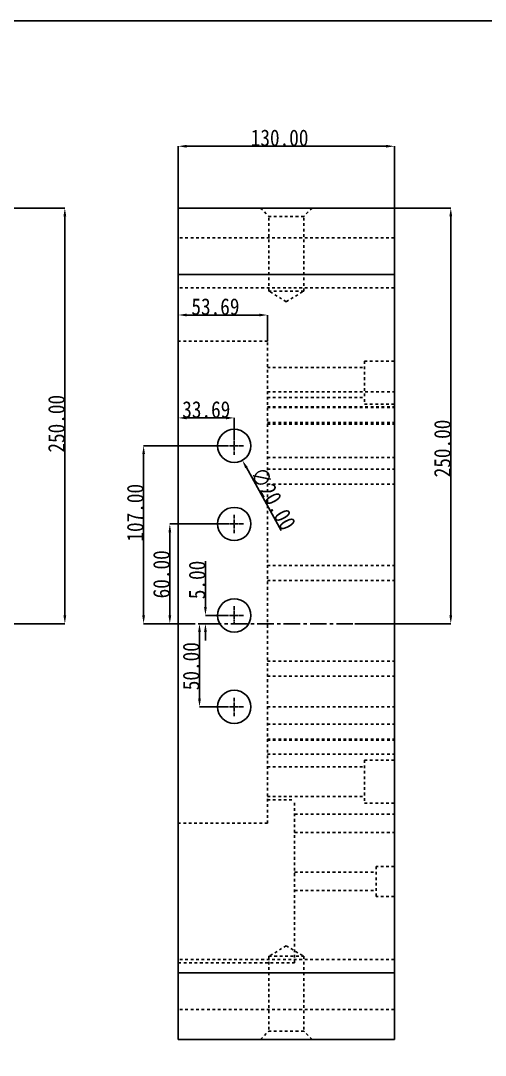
# Model space of a CAD drawing. Header units: millimetres. Extents: x 2667 to 4588, y -8940 to -2822.
# Drawn here: x 3618 to 3897, y -7261 to -6638 of the extents above; entities that cross this region are included whole.
import ezdxf

# ---------------------------------------------------------------- set-up
doc = ezdxf.new("R2010")
doc.units = ezdxf.units.MM
doc.header["$LTSCALE"] = 16.335
doc.header["$PDMODE"] = 3
doc.header["$PDSIZE"] = 8
doc.linetypes.add('CENTER', pattern=[0.6, 0.375, -0.075, 0.075, -0.075])
doc.linetypes.add('HIDDEN', pattern=[0.2, 0.1, -0.1])
doc.layers.get('0').update_dxf_attribs({"linetype": 'CONTINUOUS'})
doc.layers.get('Defpoints').update_dxf_attribs({"linetype": 'CONTINUOUS'})
doc.layers.add('DEFAULT_2', color=8, linetype='HIDDEN')
doc.styles.get("Standard").update_dxf_attribs({"font": 'txt', "width": 0.85})
doc.dimstyles.new('mold', dxfattribs={"dimtxt": 10, "dimasz": 5, "dimexe": 0, "dimexo": 0, "dimgap": 0, "dimtad": 1, "dimzin": 1, "dimdsep": 46, "dimtxsty": 'Standard', "dimcen": 0, "dimclrd": 4, "dimclre": 4, "dimclrt": 6, "dimazin": 0, "dimtfac": 1, "dimtofl": 0, "dimtmove": 0, "dimatfit": 3, "dimfxl": 0, "dimarcsym": 0})

# ---------------------------------------------------------------- blocks, each defined once
blk = doc.blocks.new('*D498')
at = {"color": 4, "lineweight": -2}
blk.add_line((3774.33, -6945.04), (3753.33, -6907.24), dxfattribs=at)
at = {"color": 4}
blk.add_solid([(3754.05, -6906.83), (3752.6, -6907.64), (3750.9, -6902.87)], dxfattribs=at)
at = {"layer": 'Defpoints', "color": 0}
for p in [(3741.18, -6885.38), (3750.9, -6902.87)]:
    blk.add_point(p, dxfattribs=at)
at = {"color": 6, "insert": (3769.41, -6925.9), "char_height": 10, "attachment_point": 5, "rotation": 299.05667}
blk.add_mtext('∅20.00', dxfattribs=at)
blk = doc.blocks.new('*D497')
at = {"color": 4, "lineweight": -2}
for p, q in [((3712.35, -6880.66), (3712.35, -6877.35)), ((3741.04, -6877.35), (3717.35, -6877.35)), ((3746.04, -6890.48), (3746.04, -6877.35))]:
    blk.add_line(p, q, dxfattribs=at)
at = {"color": 4}
for points in [[(3717.35, -6876.52), (3717.35, -6878.19), (3712.35, -6877.35)], [(3741.04, -6876.52), (3741.04, -6878.19), (3746.04, -6877.35)]]:
    blk.add_solid(points, dxfattribs=at)
at = {"layer": 'Defpoints', "color": 0}
for p in [(3712.35, -6877.35), (3712.35, -6880.66), (3746.04, -6890.48)]:
    blk.add_point(p, dxfattribs=at)
at = {"color": 6, "insert": (3729.2, -6872.35), "char_height": 10, "attachment_point": 5}
blk.add_mtext('33.69', dxfattribs=at)
blk = doc.blocks.new('*D499')
at = {"color": 4, "linetype": 'Continuous', "lineweight": -2}
for p, q in [((3842.35, -6751.12), (3876.27, -6751.12)), ((3876.27, -6996.12), (3876.27, -6756.12)), ((3818.62, -7001.12), (3876.27, -7001.12))]:
    blk.add_line(p, q, dxfattribs=at)
at = {"color": 4}
for points in [[(3875.44, -6756.12), (3877.11, -6756.12), (3876.27, -6751.12)], [(3875.44, -6996.12), (3877.11, -6996.12), (3876.27, -7001.12)]]:
    blk.add_solid(points, dxfattribs=at)
at = {"layer": 'Defpoints', "color": 0}
for p in [(3842.35, -6751.12), (3876.27, -6751.12), (3818.62, -7001.12)]:
    blk.add_point(p, dxfattribs=at)
at = {"color": 6, "insert": (3871.27, -6895.74), "char_height": 10, "attachment_point": 5, "rotation": 90}
blk.add_mtext('250.00', dxfattribs=at)
blk = doc.blocks.new('*D500')
at = {"color": 4, "linetype": 'Continuous', "lineweight": -2}
for p, q in [((3712.35, -6759.35), (3712.35, -6713.96)), ((3837.35, -6713.96), (3717.35, -6713.96)), ((3842.35, -6751.12), (3842.35, -6713.96))]:
    blk.add_line(p, q, dxfattribs=at)
at = {"color": 4}
for points in [[(3717.35, -6713.13), (3717.35, -6714.79), (3712.35, -6713.96)], [(3837.35, -6713.13), (3837.35, -6714.79), (3842.35, -6713.96)]]:
    blk.add_solid(points, dxfattribs=at)
at = {"layer": 'Defpoints', "color": 0}
for p in [(3712.35, -6713.96), (3842.35, -6751.12), (3712.35, -6759.35)]:
    blk.add_point(p, dxfattribs=at)
at = {"color": 6, "insert": (3773.3, -6708.96), "char_height": 10, "attachment_point": 5}
blk.add_mtext('130.00', dxfattribs=at)
blk = doc.blocks.new('*D501')
at = {"color": 4, "linetype": 'Continuous', "lineweight": -2}
for p, q in [((3728.7, -6991.12), (3728.7, -6963.46)), ((3740.54, -6996.12), (3728.7, -6996.12)), ((3733.32, -7001.12), (3728.7, -7001.12)), ((3728.7, -7006.12), (3728.7, -7011.12))]:
    blk.add_line(p, q, dxfattribs=at)
at = {"color": 4}
for points in [[(3727.86, -6991.12), (3729.53, -6991.12), (3728.7, -6996.12)], [(3727.86, -7006.12), (3729.53, -7006.12), (3728.7, -7001.12)]]:
    blk.add_solid(points, dxfattribs=at)
at = {"layer": 'Defpoints', "color": 0}
for p in [(3740.54, -6996.12), (3728.7, -7001.12), (3733.32, -7001.12)]:
    blk.add_point(p, dxfattribs=at)
at = {"color": 6, "insert": (3723.7, -6974.79), "char_height": 10, "attachment_point": 5, "rotation": 90}
blk.add_mtext('5.00', dxfattribs=at)
blk = doc.blocks.new('*D502')
at = {"color": 4, "linetype": 'Continuous', "lineweight": -2}
for p, q in [((3742.98, -6941.12), (3707.27, -6941.12)), ((3707.27, -6946.12), (3707.27, -6996.12)), ((3722.6, -7001.12), (3707.27, -7001.12))]:
    blk.add_line(p, q, dxfattribs=at)
at = {"color": 4}
for points in [[(3706.44, -6946.12), (3708.1, -6946.12), (3707.27, -6941.12)], [(3706.44, -6996.12), (3708.1, -6996.12), (3707.27, -7001.12)]]:
    blk.add_solid(points, dxfattribs=at)
at = {"layer": 'Defpoints', "color": 0}
for p in [(3742.98, -6941.12), (3707.27, -7001.12), (3722.6, -7001.12)]:
    blk.add_point(p, dxfattribs=at)
at = {"color": 6, "insert": (3702.27, -6971.42), "char_height": 10, "attachment_point": 5, "rotation": 90}
blk.add_mtext('60.00', dxfattribs=at)
blk = doc.blocks.new('*D503')
at = {"color": 4, "linetype": 'Continuous', "lineweight": -2}
for p, q in [((3740.54, -6894.12), (3691.51, -6894.12)), ((3691.51, -6996.12), (3691.51, -6899.12)), ((3722.6, -7001.12), (3691.51, -7001.12))]:
    blk.add_line(p, q, dxfattribs=at)
at = {"color": 4}
for points in [[(3690.68, -6899.12), (3692.35, -6899.12), (3691.51, -6894.12)], [(3690.68, -6996.12), (3692.35, -6996.12), (3691.51, -7001.12)]]:
    blk.add_solid(points, dxfattribs=at)
at = {"layer": 'Defpoints', "color": 0}
for p in [(3691.51, -6894.12), (3740.54, -6894.12), (3722.6, -7001.12)]:
    blk.add_point(p, dxfattribs=at)
at = {"color": 6, "insert": (3686.51, -6934.39), "char_height": 10, "attachment_point": 5, "rotation": 90}
blk.add_mtext('107.00', dxfattribs=at)
blk = doc.blocks.new('*D504')
at = {"color": 4, "linetype": 'Continuous', "lineweight": -2}
for p, q in [((3733.32, -7001.12), (3725.13, -7001.12)), ((3725.13, -7006.12), (3725.13, -7046.12)), ((3740.54, -7051.12), (3725.13, -7051.12))]:
    blk.add_line(p, q, dxfattribs=at)
at = {"color": 4}
for points in [[(3724.29, -7006.12), (3725.96, -7006.12), (3725.13, -7001.12)], [(3724.29, -7046.12), (3725.96, -7046.12), (3725.13, -7051.12)]]:
    blk.add_solid(points, dxfattribs=at)
at = {"layer": 'Defpoints', "color": 0}
for p in [(3733.32, -7001.12), (3725.13, -7051.12), (3740.54, -7051.12)]:
    blk.add_point(p, dxfattribs=at)
at = {"color": 6, "insert": (3720.13, -7026.66), "char_height": 10, "attachment_point": 5, "rotation": 90}
blk.add_mtext('50.00', dxfattribs=at)
blk = doc.blocks.new('*D506')
at = {"color": 4, "linetype": 'Continuous', "lineweight": -2}
for p, q in [((3569.56, -6751.12), (3644.13, -6751.12)), ((3644.13, -6756.12), (3644.13, -6996.12)), ((3594.14, -7001.12), (3644.13, -7001.12))]:
    blk.add_line(p, q, dxfattribs=at)
at = {"color": 4}
for points in [[(3643.29, -6756.12), (3644.96, -6756.12), (3644.13, -6751.12)], [(3643.29, -6996.12), (3644.96, -6996.12), (3644.13, -7001.12)]]:
    blk.add_solid(points, dxfattribs=at)
at = {"layer": 'Defpoints', "color": 0}
for p in [(3569.56, -6751.12), (3594.14, -7001.12), (3644.13, -7001.12)]:
    blk.add_point(p, dxfattribs=at)
at = {"color": 6, "insert": (3639.13, -6880.86), "char_height": 10, "attachment_point": 5, "rotation": 90}
blk.add_mtext('250.00', dxfattribs=at)
blk = doc.blocks.new('*D508')
at = {"color": 4, "linetype": 'Continuous', "lineweight": -2}
for p, q in [((3712.35, -6818.62), (3712.35, -6815.46)), ((3761.04, -6815.46), (3717.35, -6815.46)), ((3766.04, -6831.12), (3766.04, -6815.46))]:
    blk.add_line(p, q, dxfattribs=at)
at = {"color": 4}
for points in [[(3717.35, -6814.63), (3717.35, -6816.29), (3712.35, -6815.46)], [(3761.04, -6814.63), (3761.04, -6816.29), (3766.04, -6815.46)]]:
    blk.add_solid(points, dxfattribs=at)
at = {"layer": 'Defpoints', "color": 0}
for p in [(3712.35, -6815.46), (3712.35, -6818.62), (3766.04, -6831.12)]:
    blk.add_point(p, dxfattribs=at)
at = {"color": 6, "insert": (3734.7, -6810.46), "char_height": 10, "attachment_point": 5}
blk.add_mtext('53.69', dxfattribs=at)

msp = doc.modelspace()

# ---------------------------------------------------------------- linework, layer by layer
at = {"color": 7, "linetype": 'Continuous'}
for p, q in [((3712.35, -7251.124), (3712.35, -6751.124)), ((3712.35, -6751.124), (3842.35, -6751.124)), ((3842.35, -6751.124), (3842.35, -7251.124)), ((3712.35, -6791.124), (3842.35, -6791.124)), ((3712.35, -7211.124), (3842.35, -7211.124)), ((3712.35, -7251.124), (3842.35, -7251.124))]:
    msp.add_line(p, q, dxfattribs=at)
at = {"color": 1, "linetype": 'CENTER', "ltscale": 0.310989}
for p, q in [((3740.54, -6894.124), (3751.54, -6894.124)), ((3746.04, -6899.624), (3746.04, -6888.624)), ((3746.04, -6946.624), (3746.04, -6935.624)), ((3740.54, -6941.124), (3751.54, -6941.124)), ((3746.04, -7001.624), (3746.04, -6990.624)), ((3740.54, -6996.124), (3751.54, -6996.124)), ((3746.04, -7056.624), (3746.04, -7045.624)), ((3740.54, -7051.124), (3751.54, -7051.124))]:
    msp.add_line(p, q, dxfattribs=at)
at = {"color": 1, "linetype": 'CENTER', "ltscale": 1.617141}
msp.add_line((3712.35, -7001.124), (3842.35, -7001.124), dxfattribs=at)
msp.add_lwpolyline([(2979.536, -6638.45), (3965.469, -6638.45), (3965.469, -7594.41), (2979.536, -7594.41)], close=True)
for centre in [(3746.04, -6894.124), (3746.04, -6941.124), (3746.04, -6996.124), (3746.04, -7051.124)]:
    msp.add_circle(centre, 10)
at = {"layer": 'DEFAULT_2', "color": 8, "linetype": 'HIDDEN'}
for p, q in [((3761.85, -6751.124), (3766.85, -6756.124)), ((3792.85, -6751.124), (3787.85, -6756.124)), ((3766.85, -6801.124), (3766.85, -6756.124)), ((3787.85, -6756.124), (3766.85, -6756.124)), ((3787.85, -6801.124), (3787.85, -6756.124)), ((3842.35, -6769.124), (3712.35, -6769.124)), ((3842.35, -6799.124), (3712.35, -6799.124)), ((3787.85, -6801.124), (3766.85, -6801.124)), ((3777.35, -6807.433), (3766.85, -6801.124)), ((3777.35, -6807.433), (3787.85, -6801.124)), ((3766.04, -6831.124), (3712.35, -6831.124)), ((3766.04, -7121.124), (3766.04, -6831.124)), ((3824.35, -6843.124), (3824.35, -6869.124)), ((3842.35, -6843.124), (3824.35, -6843.124)), ((3766.04, -6847.124), (3824.35, -6847.124)), ((3766.04, -6861.624), (3842.35, -6861.624)), ((3766.04, -6865.124), (3824.35, -6865.124)), ((3842.35, -6869.124), (3824.35, -6869.124)), ((3766.04, -6870.624), (3842.35, -6870.624)), ((3766.04, -6871.124), (3842.35, -6871.124)), ((3766.04, -6880.124), (3842.35, -6880.124)), ((3766.04, -6881.124), (3842.35, -6881.124)), ((3766.04, -6901.124), (3842.35, -6901.124)), ((3766.04, -6908.124), (3842.35, -6908.124)), ((3766.04, -6917.124), (3842.35, -6917.124)), ((3766.04, -6966.124), (3842.35, -6966.124)), ((3766.04, -6975.124), (3842.35, -6975.124)), ((3766.04, -7023.624), (3842.35, -7023.624)), ((3766.04, -7032.624), (3842.35, -7032.624)), ((3766.04, -7051.124), (3842.35, -7051.124)), ((3766.04, -7061.624), (3842.35, -7061.624)), ((3766.04, -7070.624), (3842.35, -7070.624)), ((3766.04, -7071.124), (3842.35, -7071.124)), ((3766.04, -7079.624), (3842.35, -7079.624)), ((3766.04, -7087.124), (3824.35, -7087.124)), ((3842.35, -7083.124), (3824.35, -7083.124)), ((3824.35, -7083.124), (3824.35, -7109.124)), ((3766.04, -7105.124), (3824.35, -7105.124)), ((3766.04, -7107.124), (3782.35, -7107.124)), ((3782.35, -7205.124), (3782.35, -7107.124)), ((3842.35, -7109.124), (3824.35, -7109.124)), ((3782.35, -7115.624), (3842.35, -7115.624)), ((3766.04, -7121.124), (3712.35, -7121.124)), ((3782.35, -7126.624), (3842.35, -7126.624)), ((3842.35, -7147.124), (3831.35, -7147.124)), ((3831.35, -7147.124), (3831.35, -7165.124)), ((3782.35, -7150.624), (3831.35, -7150.624)), ((3782.35, -7161.624), (3831.35, -7161.624)), ((3842.35, -7165.124), (3831.35, -7165.124)), ((3777.35, -7194.815), (3766.85, -7201.124)), ((3777.35, -7194.815), (3787.85, -7201.124)), ((3842.35, -7203.124), (3712.35, -7203.124)), ((3712.35, -7205.124), (3782.35, -7205.124)), ((3766.85, -7201.124), (3787.85, -7201.124)), ((3766.85, -7201.124), (3766.85, -7246.124)), ((3787.85, -7201.124), (3787.85, -7246.124)), ((3842.35, -7233.124), (3712.35, -7233.124)), ((3761.85, -7251.124), (3766.85, -7246.124)), ((3787.85, -7246.124), (3766.85, -7246.124)), ((3792.85, -7251.124), (3787.85, -7246.124))]:
    msp.add_line(p, q, dxfattribs=at)

# ---------------------------------------------------------------- dimensions: what is measured, and where the dimension line sits
for base, p1, p2, picture, middle in [((3712.35, -6713.961), (3842.35, -6751.124), (3712.35, -6759.347), '*D500', (3773.297, -6713.961)), ((3712.35, -6815.46), (3766.04, -6831.124), (3712.35, -6818.621), '*D508', (3734.705, -6815.46)), ((3712.35, -6877.353), (3746.04, -6890.479), (3712.35, -6880.663), '*D497', (3729.195, -6877.353))]:
    dim = msp.add_linear_dim(base=base, p1=p1, p2=p2, dimstyle='mold')
    dim.commit()
    dim.dimension.update_dxf_attribs({"geometry": picture, "text_midpoint": middle, "dimtype": 160})
for base, p1, p2, picture, middle in [((3644.127, -7001.124), (3569.564, -6751.124), (3594.136, -7001.124), '*D506', (3644.127, -6880.856)), ((3876.273, -6751.124), (3818.623, -7001.124), (3842.35, -6751.124), '*D499', (3876.273, -6895.738)), ((3691.514, -6894.124), (3722.605, -7001.124), (3740.54, -6894.124), '*D503', (3691.514, -6934.39)), ((3707.268, -7001.124), (3742.983, -6941.124), (3722.605, -7001.124), '*D502', (3707.268, -6971.418)), ((3728.697, -7001.124), (3740.54, -6996.124), (3733.319, -7001.124), '*D501', (3728.697, -6974.791)), ((3725.127, -7051.124), (3733.319, -7001.124), (3740.54, -7051.124), '*D504', (3725.127, -7026.656))]:
    dim = msp.add_linear_dim(base=base, p1=p1, p2=p2, angle=90, dimstyle='mold')
    dim.commit()
    dim.dimension.update_dxf_attribs({"geometry": picture, "text_midpoint": middle, "dimtype": 160})
dim = msp.add_diameter_dim_2p(p1=(3741.184, -6885.382), p2=(3750.897, -6902.865), dimstyle='mold')
dim.commit()
dim.dimension.update_dxf_attribs({"geometry": '*D498', "text_midpoint": (3769.413, -6925.896)})

doc.saveas('drawing.dxf')
